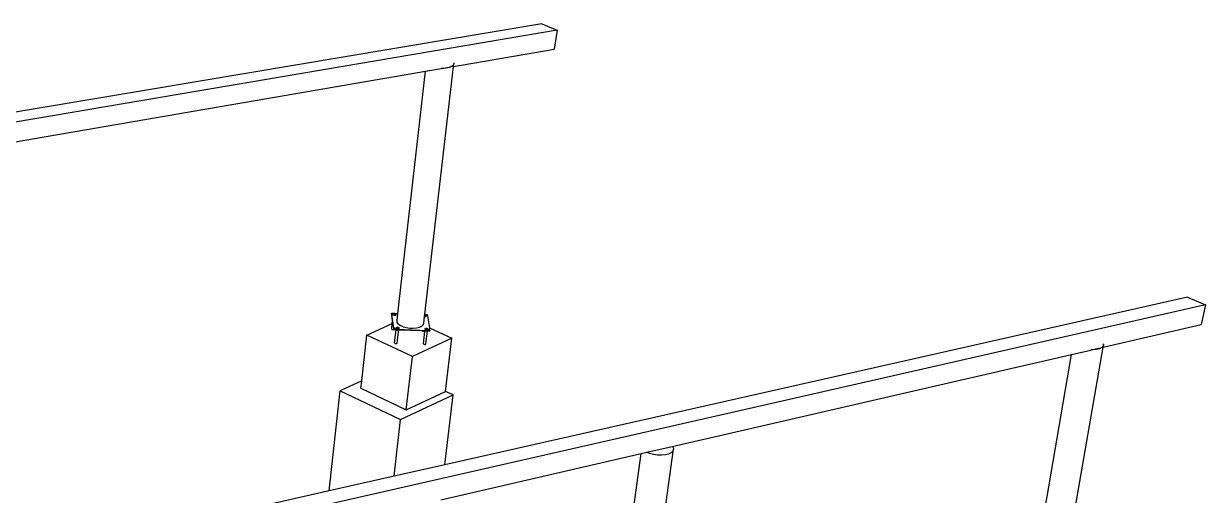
# Model space of a CAD drawing. Header units: inches. Extents: x -1925 to 2772, y -1726 to 1726.
# Drawn here: x 713 to 1583, y 542 to 889 of the extents above; entities that cross this region are included whole.
import ezdxf

# ---------------------------------------------------------------- set-up
doc = ezdxf.new("R2010")
doc.units = ezdxf.units.IN
doc.header["$MEASUREMENT"] = 0

msp = doc.modelspace()

# ---------------------------------------------------------------- linework, layer by layer
for p, q in [((1094.56, 888.72), (617.5, 808.6)), ((1094.56, 888.72), (1106.01, 883.87)), ((1106.01, 883.87), (-635.2, 589.26)), ((1106.01, 883.87), (1103.8, 870)), ((1029.74, 857.28), (1103.8, 870)), ((706.97, 801.83), (1008.97, 853.71)), ((988.67, 675.8), (1008.97, 853.71)), ((1008.54, 675.08), (1029.74, 857.28)), ((1008.97, 853.71), (1020.58, 855.7)), ((1021.29, 855.83), (1020.6, 855.85)), ((1021.29, 855.83), (1027.56, 856.9)), ((1022.06, 855.8), (1021.29, 855.83)), ((1024.55, 856.03), (1022.06, 855.8)), ((1026.71, 856.53), (1024.55, 856.03)), ((1027.56, 856.9), (1026.71, 856.53)), ((1028.4, 857.28), (1027.56, 856.9)), ((1029.52, 858.22), (1028.4, 857.28)), ((1029.74, 858.75), (1029.52, 858.22)), ((1029.97, 859.3), (1029.74, 858.75)), ((1029.74, 857.28), (1029.97, 859.3)), ((1029.87, 859.82), (1029.97, 859.3)), ((1569.94, 687.58), (1023.28, 564.44)), ((1569.94, 687.58), (1583.07, 682.02)), ((1583.07, 682.02), (-154.81, 287.55)), ((1583.07, 682.02), (1579.96, 667.49)), ((984, 675.7), (984.03, 675.97)), ((984.16, 674.64), (984, 675.7)), ((984.19, 674.91), (984.03, 675.97)), ((984.03, 675.97), (986.35, 675.88)), ((984.03, 675.97), (985.41, 675.33)), ((984.16, 674.64), (984.19, 674.91)), ((984.81, 670.32), (984.16, 674.64)), ((984.19, 674.91), (984.78, 674.92)), ((985.68, 664.96), (984.19, 674.91)), ((984.57, 668.25), (984.81, 670.32)), ((984.78, 674.92), (985.33, 675.01)), ((985.65, 664.7), (984.81, 670.32)), ((985.33, 674.94), (985.32, 674.83)), ((985.34, 674.92), (985.32, 674.82)), ((985.32, 674.82), (985.37, 674.71)), ((985.33, 675.01), (985.37, 675.02)), ((985.37, 674.98), (985.33, 674.94)), ((985.37, 674.96), (985.34, 674.92)), ((985.35, 674.83), (985.37, 674.96)), ((985.4, 674.72), (985.35, 674.83)), ((985.37, 675.02), (985.41, 675.38)), ((985.37, 674.96), (985.37, 675.02)), ((985.37, 674.71), (985.48, 674.6)), ((985.5, 674.62), (985.4, 674.72)), ((985.41, 675.38), (985.43, 675.48)), ((985.46, 675.27), (985.41, 675.38)), ((985.43, 675.48), (985.5, 675.57)), ((985.54, 675.12), (985.43, 675.05)), ((985.45, 675.05), (985.43, 675.04)), ((985.43, 675.04), (985.45, 675.05)), ((985.43, 675.02), (985.44, 675.03)), ((985.44, 675.03), (985.49, 675.06)), ((985.55, 675.11), (985.45, 675.05)), ((985.45, 675.05), (985.49, 675.06)), ((985.56, 675.17), (985.46, 675.27)), ((985.48, 674.6), (985.64, 674.51)), ((985.49, 675.06), (985.65, 675.11)), ((985.49, 675.06), (985.57, 675.11)), ((985.5, 675.57), (985.63, 675.65)), ((985.65, 674.53), (985.5, 674.62)), ((985.61, 675.14), (985.54, 675.12)), ((985.62, 675.13), (985.55, 675.11)), ((985.62, 675.13), (985.56, 675.17)), ((985.57, 675.11), (985.63, 675.13)), ((985.63, 675.13), (985.62, 675.13)), ((985.63, 675.65), (985.8, 675.71)), ((985.65, 675.11), (985.63, 675.13)), ((985.64, 674.51), (985.84, 674.44)), ((985.72, 675.08), (985.65, 675.11)), ((985.85, 674.46), (985.65, 674.53)), ((985.91, 675.01), (985.72, 675.08)), ((985.8, 675.71), (986.01, 675.74)), ((985.84, 674.44), (986.06, 674.39)), ((985.85, 674.46), (986.07, 674.41)), ((986.13, 674.96), (985.91, 675.01)), ((986.01, 675.74), (986.24, 675.75)), ((986.06, 674.39), (986.3, 674.36)), ((986.07, 674.41), (986.3, 674.39)), ((986.36, 674.94), (986.13, 674.96)), ((986.24, 675.75), (986.33, 675.74)), ((986.3, 674.39), (986.53, 674.4)), ((986.3, 674.36), (986.3, 674.39)), ((986.3, 674.38), (986.54, 674.38)), ((986.33, 675.74), (986.35, 675.88)), ((986.33, 675.74), (986.47, 675.73)), ((986.35, 675.88), (988.67, 675.8)), ((986.59, 674.94), (986.36, 674.94)), ((986.47, 675.73), (986.69, 675.68)), ((986.53, 674.4), (986.74, 674.43)), ((986.54, 674.38), (986.75, 674.42)), ((986.8, 674.98), (986.59, 674.94)), ((986.69, 675.68), (986.89, 675.61)), ((986.91, 674.49), (986.74, 674.43)), ((986.75, 674.42), (986.93, 674.48)), ((986.77, 674.76), (986.94, 674.76)), ((986.91, 675.01), (986.8, 674.98)), ((986.89, 675.61), (987.04, 675.52)), ((986.92, 675.02), (986.91, 675.01)), ((986.91, 675.01), (986.97, 674.98)), ((986.91, 674.49), (987.04, 674.57)), ((986.97, 675.03), (986.92, 675.02)), ((986.97, 674.99), (986.92, 675.02)), ((986.97, 675), (986.93, 675.02)), ((986.93, 674.48), (987.07, 674.56)), ((987.1, 675.11), (986.97, 675.03)), ((987.04, 675.52), (987.14, 675.42)), ((987.11, 674.66), (987.04, 674.57)), ((987.06, 674.75), (987.13, 674.75)), ((987.07, 674.88), (987.08, 674.87)), ((987.07, 674.56), (987.14, 674.66)), ((987.11, 674.88), (987.08, 674.91)), ((987.11, 674.86), (987.08, 674.9)), ((987.08, 674.87), (987.13, 674.77)), ((987.17, 675.21), (987.1, 675.11)), ((987.16, 674.77), (987.11, 674.88)), ((987.13, 674.82), (987.11, 674.86)), ((987.13, 674.75), (987.11, 674.66)), ((987.13, 674.82), (987.19, 675.31)), ((987.13, 674.77), (987.13, 674.82)), ((987.16, 674.76), (987.13, 674.82)), ((987.13, 674.77), (987.13, 674.75)), ((987.13, 674.75), (987.16, 674.75)), ((987.14, 675.42), (987.19, 675.31)), ((987.14, 674.66), (987.16, 674.75)), ((987.16, 674.76), (987.16, 674.77)), ((987.16, 674.75), (987.16, 674.76)), ((987.16, 674.75), (987.16, 674.76)), ((987.16, 674.75), (987.16, 674.75)), ((987.19, 675.31), (987.17, 675.21)), ((988.04, 670.26), (988.67, 675.8)), ((988.25, 669.08), (988.04, 670.26)), ((1007.77, 668.49), (1008.33, 673.33)), ((1008.33, 673.33), (1008.4, 673.87)), ((1008.43, 673.32), (1008.33, 673.33)), ((1008.68, 673.87), (1008.38, 673.73)), ((1008.4, 673.87), (1008.49, 674.67)), ((1008.5, 673.86), (1008.4, 673.87)), ((1008.66, 673.32), (1008.43, 673.32)), ((1008.44, 673.3), (1008.67, 673.31)), ((1008.49, 674.67), (1008.54, 675.08)), ((1008.49, 674.67), (1008.6, 674.66)), ((1008.73, 673.87), (1008.5, 673.86)), ((1008.54, 675.08), (1010.3, 675.02)), ((1008.6, 674.66), (1008.82, 674.61)), ((1008.66, 673.32), (1008.87, 673.36)), ((1008.67, 673.31), (1008.89, 673.34)), ((1008.93, 673.9), (1008.73, 673.87)), ((1008.82, 674.61), (1009.02, 674.54)), ((1009.04, 673.41), (1008.87, 673.36)), ((1008.89, 673.34), (1009.07, 673.4)), ((1009.04, 673.94), (1008.93, 673.9)), ((1009.02, 674.54), (1009.17, 674.45)), ((1009.07, 673.95), (1009.04, 673.94)), ((1009.04, 673.94), (1009.11, 673.9)), ((1009.17, 673.49), (1009.04, 673.41)), ((1009.11, 673.96), (1009.07, 673.95)), ((1009.13, 673.91), (1009.07, 673.95)), ((1009.07, 673.4), (1009.2, 673.49)), ((1009.08, 674.5), (1010.26, 675.04)), ((1009.24, 674.04), (1009.11, 673.96)), ((1009.11, 673.9), (1009.21, 673.8)), ((1009.24, 673.8), (1009.13, 673.91)), ((1009.17, 674.45), (1009.27, 674.34)), ((1009.24, 673.59), (1009.17, 673.49)), ((1009.2, 673.49), (1009.28, 673.58)), ((1009.21, 673.8), (1009.26, 673.69)), ((1009.31, 674.13), (1009.24, 674.04)), ((1009.26, 673.75), (1009.24, 673.8)), ((1009.26, 673.69), (1009.24, 673.59)), ((1009.26, 673.75), (1009.31, 674.14)), ((1009.29, 673.69), (1009.26, 673.75)), ((1009.26, 673.69), (1009.26, 673.75)), ((1009.27, 674.34), (1009.32, 674.24)), ((1009.28, 673.58), (1009.29, 673.69)), ((1009.32, 674.24), (1009.31, 674.14)), ((1009.31, 674.14), (1009.32, 674.24)), ((1009.31, 674.14), (1009.31, 674.14)), ((1009.31, 674.14), (1009.86, 674.02)), ((1009.31, 674.14), (1009.31, 674.13)), ((1009.86, 674.02), (1010.47, 673.96)), ((1010.3, 675.02), (1010.47, 673.96)), ((1010.47, 673.96), (1011.87, 665.15)), ((965.86, 659.74), (984.57, 668.25)), ((984.12, 664.26), (984.57, 668.25)), ((984.17, 664.15), (984.12, 664.26)), ((984.17, 664.15), (984.28, 664.05)), ((984.28, 664.05), (984.44, 663.96)), ((984.44, 663.96), (984.64, 663.88)), ((984.64, 663.88), (984.86, 663.83)), ((984.86, 663.83), (985.1, 663.81)), ((985.1, 663.81), (985.34, 663.81)), ((985.34, 663.81), (985.55, 663.85)), ((985.55, 663.85), (985.73, 663.91)), ((985.65, 664.7), (985.68, 664.96)), ((985.77, 663.93), (985.65, 664.7)), ((986.29, 664.9), (985.68, 664.96)), ((985.85, 663.89), (985.68, 664.96)), ((985.73, 663.91), (985.77, 663.93)), ((985.82, 663.63), (985.77, 663.93)), ((985.82, 663.63), (985.85, 663.89)), ((987.37, 663.57), (985.82, 663.63)), ((985.85, 663.89), (987.37, 664.58)), ((988.17, 663.81), (985.85, 663.89)), ((986.87, 664.78), (986.29, 664.9)), ((986.29, 654.1), (987.37, 663.57)), ((987.38, 664.59), (986.87, 664.78)), ((988.14, 663.54), (987.37, 663.57)), ((987.78, 664.35), (987.38, 664.59)), ((987.51, 664.8), (987.49, 664.69)), ((987.51, 664.79), (987.49, 664.68)), ((987.49, 664.68), (987.54, 664.57)), ((987.54, 664.84), (987.51, 664.8)), ((987.54, 664.82), (987.51, 664.79)), ((987.52, 664.69), (987.54, 664.82)), ((987.57, 664.58), (987.52, 664.69)), ((987.54, 664.82), (987.58, 665.24)), ((987.54, 664.57), (987.65, 664.46)), ((987.57, 664.58), (987.67, 664.48)), ((987.58, 665.24), (987.6, 665.34)), ((987.63, 665.13), (987.58, 665.24)), ((987.6, 665.34), (987.67, 665.44)), ((987.74, 665.03), (987.63, 665.13)), ((987.65, 664.46), (987.81, 664.37)), ((987.67, 665.44), (987.8, 665.52)), ((987.67, 664.48), (987.83, 664.39)), ((987.89, 664.94), (987.74, 665.03)), ((988.05, 664.09), (987.78, 664.35)), ((987.8, 665.52), (987.98, 665.58)), ((987.81, 664.37), (988.01, 664.29)), ((987.83, 664.39), (988.02, 664.32)), ((988.08, 664.87), (987.89, 664.94)), ((987.98, 665.58), (988.19, 665.61)), ((988.01, 664.29), (988.24, 664.24)), ((988.02, 664.32), (988.24, 664.27)), ((988.17, 663.81), (988.05, 664.09)), ((988.31, 664.82), (988.08, 664.87)), ((988.13, 654.04), (989.03, 661.89)), ((988.14, 663.54), (988.17, 663.81)), ((989.21, 663.5), (988.14, 663.54)), ((1009.89, 663.02), (988.17, 663.81)), ((988.19, 665.61), (988.41, 665.61)), ((988.48, 664.25), (988.24, 664.27)), ((988.24, 664.24), (988.48, 664.22)), ((989.12, 667.92), (988.25, 669.08)), ((988.39, 664.81), (988.31, 664.82)), ((988.54, 664.8), (988.39, 664.81)), ((988.39, 664.81), (988.42, 664.64)), ((988.41, 665.61), (988.65, 665.59)), ((988.53, 664.71), (988.41, 664.66)), ((988.52, 664.64), (988.42, 664.64)), ((988.48, 664.25), (988.42, 664.64)), ((988.48, 664.25), (988.7, 664.26)), ((988.48, 664.24), (988.71, 664.24)), ((988.48, 664.22), (988.72, 664.23)), ((988.77, 664.8), (988.54, 664.8)), ((988.65, 665.59), (988.87, 665.54)), ((988.7, 664.26), (988.91, 664.29)), ((988.71, 664.24), (988.93, 664.28)), ((988.72, 664.23), (988.93, 664.26)), ((988.98, 664.83), (988.77, 664.8)), ((988.87, 665.54), (989.06, 665.47)), ((988.91, 664.29), (989.09, 664.35)), ((988.93, 664.28), (989.11, 664.34)), ((988.93, 664.26), (989.11, 664.32)), ((989.15, 664.89), (988.98, 664.83)), ((989.03, 661.89), (989.02, 661.89)), ((989.03, 661.89), (989.21, 663.5)), ((989.03, 661.89), (989.03, 661.89)), ((989.06, 665.47), (989.22, 665.38)), ((989.22, 664.43), (989.09, 664.35)), ((989.11, 664.34), (989.24, 664.42)), ((989.11, 664.32), (989.25, 664.4)), ((989.12, 667.92), (990.59, 666.86)), ((989.3, 664.61), (989.12, 664.62)), ((989.14, 664.84), (989.15, 664.84)), ((989.28, 664.97), (989.15, 664.89)), ((989.18, 664.84), (989.15, 664.86)), ((989.15, 664.84), (989.26, 664.73)), ((989.29, 664.74), (989.18, 664.84)), ((1006.59, 662.88), (989.21, 663.5)), ((989.22, 665.38), (989.32, 665.28)), ((989.29, 664.52), (989.22, 664.43)), ((989.24, 664.42), (989.32, 664.52)), ((989.25, 664.4), (989.32, 664.5)), ((989.26, 664.73), (989.3, 664.63)), ((989.35, 665.07), (989.28, 664.97)), ((989.34, 664.63), (989.29, 664.74)), ((989.3, 664.61), (989.29, 664.52)), ((989.3, 664.63), (989.37, 665.17)), ((989.3, 664.63), (989.3, 664.61)), ((989.3, 664.61), (989.34, 664.61)), ((989.32, 665.28), (989.37, 665.17)), ((989.32, 664.5), (989.34, 664.61)), ((989.32, 664.52), (989.33, 664.61)), ((989.33, 664.61), (989.34, 664.62)), ((989.34, 664.62), (989.34, 664.63)), ((989.37, 665.17), (989.35, 665.07)), ((992.56, 665.97), (990.59, 666.86)), ((992.56, 665.97), (994.89, 665.31)), ((994.89, 665.31), (997.43, 664.93)), ((997.43, 664.93), (1000, 664.85)), ((1000, 664.85), (1002.43, 665.08)), ((1002.43, 665.08), (1004.55, 665.6)), ((1004.55, 665.6), (1006.22, 666.38)), ((1006.22, 666.38), (1007.31, 667.37)), ((1006.59, 662.88), (1006.74, 662.82)), ((1007.79, 662.83), (1006.59, 662.88)), ((1006.74, 662.82), (1006.97, 662.77)), ((1006.97, 662.77), (1007.21, 662.75)), ((1007.21, 662.75), (1007.44, 662.75)), ((1007.31, 667.37), (1007.77, 668.49)), ((1007.44, 662.75), (1007.66, 662.79)), ((1007.51, 653.42), (1008.6, 662.8)), ((1007.66, 662.79), (1007.79, 662.83)), ((1008.6, 662.8), (1007.79, 662.83)), ((1009.86, 662.76), (1008.6, 662.8)), ((1008.74, 663.99), (1008.79, 663.88)), ((1008.77, 664.09), (1008.76, 663.98)), ((1008.85, 664.19), (1008.77, 664.09)), ((1008.79, 663.98), (1008.85, 664.52)), ((1008.79, 663.98), (1008.8, 664.08)), ((1008.84, 663.87), (1008.79, 663.98)), ((1008.79, 663.88), (1008.9, 663.78)), ((1008.8, 664.08), (1008.87, 664.17)), ((1008.84, 663.87), (1008.94, 663.77)), ((1008.85, 664.52), (1008.87, 664.63)), ((1008.9, 664.42), (1008.85, 664.52)), ((1008.88, 664.2), (1008.85, 664.19)), ((1008.87, 664.63), (1008.94, 664.72)), ((1009.01, 664.31), (1008.9, 664.42)), ((1008.9, 663.78), (1009.06, 663.68)), ((1008.94, 664.72), (1009.07, 664.8)), ((1008.94, 663.77), (1009.1, 663.68)), ((1009.16, 664.22), (1009.01, 664.31)), ((1009.06, 663.68), (1009.26, 663.61)), ((1009.07, 664.8), (1009.24, 664.86)), ((1009.1, 663.68), (1009.29, 663.61)), ((1009.36, 664.15), (1009.16, 664.22)), ((1009.24, 664.86), (1009.45, 664.9)), ((1009.26, 663.61), (1009.49, 663.56)), ((1009.29, 663.61), (1009.51, 663.56)), ((1009.35, 653.35), (1010.45, 662.74)), ((1009.58, 664.1), (1009.36, 664.15)), ((1009.45, 664.9), (1009.68, 664.9)), ((1009.49, 663.56), (1009.73, 663.53)), ((1009.51, 663.56), (1009.75, 663.54)), ((1009.81, 664.08), (1009.58, 664.1)), ((1009.68, 664.9), (1009.91, 664.88)), ((1009.73, 663.53), (1009.75, 663.54)), ((1009.97, 663.54), (1009.75, 663.54)), ((1009.75, 663.52), (1009.99, 663.53)), ((1010.04, 664.09), (1009.81, 664.08)), ((1009.86, 662.76), (1009.89, 663.02)), ((1010.45, 662.74), (1009.86, 662.76)), ((1009.93, 663.3), (1009.89, 663.02)), ((1012.22, 662.94), (1009.89, 663.02)), ((1009.91, 664.88), (1010.14, 664.83)), ((1010.12, 663.55), (1009.93, 663.3)), ((1009.97, 663.54), (1010.16, 663.57)), ((1009.99, 663.53), (1010.2, 663.56)), ((1010.25, 664.12), (1010.04, 664.09)), ((1010.16, 663.57), (1010.12, 663.55)), ((1010.14, 664.83), (1010.33, 664.76)), ((1010.16, 663.57), (1010.18, 663.57)), ((1010.18, 663.57), (1010.36, 663.63)), ((1010.37, 663.7), (1010.19, 663.59)), ((1010.2, 663.56), (1010.38, 663.62)), ((1010.39, 663.91), (1010.22, 663.91)), ((1010.36, 664.16), (1010.25, 664.12)), ((1010.33, 664.76), (1010.49, 664.67)), ((1010.39, 664.17), (1010.36, 664.16)), ((1010.36, 664.16), (1010.42, 664.13)), ((1010.36, 663.63), (1010.49, 663.71)), ((1010.42, 664.15), (1010.38, 664.17)), ((1010.38, 663.62), (1010.52, 663.7)), ((1010.42, 664.18), (1010.39, 664.17)), ((1010.42, 664.15), (1010.39, 664.17)), ((1010.42, 664.18), (1010.49, 664.22)), ((1012.19, 662.67), (1010.45, 662.74)), ((1010.49, 664.67), (1010.59, 664.57)), ((1010.55, 664.26), (1010.49, 664.22)), ((1010.54, 663.78), (1010.49, 663.77)), ((1010.49, 663.71), (1010.54, 663.78)), ((1010.5, 663.73), (1010.49, 663.74)), ((1010.49, 663.71), (1010.5, 663.72)), ((1010.5, 663.72), (1010.55, 663.79)), ((1010.51, 663.73), (1010.5, 663.73)), ((1010.57, 663.9), (1010.51, 663.9)), ((1010.53, 663.72), (1010.51, 663.73)), ((1010.52, 664.02), (1010.53, 664.02)), ((1010.52, 663.7), (1010.53, 663.72)), ((1010.54, 664.04), (1010.53, 664.05)), ((1010.56, 664.02), (1010.53, 664.05)), ((1010.53, 664.02), (1010.57, 663.91)), ((1010.53, 663.72), (1010.59, 663.8)), ((1012.22, 662.94), (1010.53, 663.72)), ((1010.58, 663.95), (1010.54, 664.04)), ((1010.56, 663.81), (1010.54, 663.78)), ((1010.55, 663.79), (1010.54, 663.78)), ((1010.62, 664.35), (1010.55, 664.26)), ((1010.91, 663.91), (1010.55, 663.79)), ((1010.55, 663.79), (1010.57, 663.82)), ((1010.61, 663.91), (1010.56, 664.02)), ((1010.57, 663.9), (1010.56, 663.81)), ((1010.57, 663.91), (1010.58, 663.95)), ((1010.57, 663.82), (1010.59, 663.93)), ((1010.57, 663.91), (1010.57, 663.9)), ((1010.58, 663.95), (1010.64, 664.46)), ((1010.59, 663.93), (1010.58, 663.95)), ((1010.59, 664.57), (1010.64, 664.46)), ((1010.59, 663.8), (1010.6, 663.9)), ((1010.6, 663.9), (1010.61, 663.91)), ((1010.6, 663.9), (1010.6, 663.9)), ((1010.64, 664.46), (1010.62, 664.35)), ((1011.46, 663.99), (1010.91, 663.91)), ((1012.05, 664.01), (1011.46, 663.99)), ((1011.87, 665.15), (1028.47, 657.48)), ((1011.87, 665.15), (1012.05, 664.01)), ((1012.05, 664.01), (1012.22, 662.94)), ((1012.19, 662.67), (1012.22, 662.94)), ((1507.8, 650.9), (1579.96, 667.49)), ((962.11, 626.16), (965.86, 659.74)), ((999.38, 644.13), (965.86, 659.74)), ((986.33, 653.99), (986.29, 654.1)), ((986.33, 653.99), (986.44, 653.89)), ((986.44, 653.89), (986.6, 653.79)), ((986.6, 653.79), (986.8, 653.72)), ((986.8, 653.72), (987.03, 653.67)), ((987.03, 653.67), (987.27, 653.64)), ((987.27, 653.64), (987.51, 653.65)), ((987.51, 653.65), (987.72, 653.68)), ((987.72, 653.68), (987.9, 653.75)), ((987.9, 653.75), (988.04, 653.83)), ((988.04, 653.83), (988.11, 653.93)), ((988.11, 653.93), (988.13, 654.04)), ((988.13, 654.04), (988.13, 654.04)), ((1028.47, 657.48), (999.38, 644.13)), ((1007.56, 653.3), (1007.51, 653.42)), ((1007.56, 653.3), (1007.67, 653.2)), ((1007.67, 653.2), (1007.83, 653.1)), ((1007.83, 653.1), (1008.03, 653.03)), ((1008.03, 653.03), (1008.26, 652.98)), ((1008.26, 652.98), (1008.5, 652.96)), ((1008.5, 652.96), (1008.73, 652.96)), ((1008.73, 652.96), (1008.95, 653)), ((1008.95, 653), (1009.13, 653.06)), ((1009.13, 653.06), (1009.2, 653.1)), ((1009.2, 653.1), (1009.26, 653.14)), ((1009.26, 653.14), (1009.34, 653.24)), ((1009.34, 653.24), (1009.35, 653.35)), ((1023.83, 618.45), (1028.47, 657.48)), ((1507.8, 650.9), (1508.15, 652.92)), ((1508.15, 652.92), (1507.85, 651.68)), ((1507.95, 653.52), (1508.15, 652.92)), ((994.85, 604.99), (999.38, 644.13)), ((1190.63, 577.99), (1484.64, 645.58)), ((1453.06, 461.88), (1484.64, 645.58)), ((1474.68, 461.05), (1507.8, 650.9)), ((1484.64, 645.58), (1498.69, 648.81)), ((1499.26, 648.94), (1498.72, 648.96)), ((1499.26, 648.94), (1506.93, 650.7)), ((1500.3, 648.91), (1499.26, 648.94)), ((1502.92, 649.16), (1500.3, 648.91)), ((1505.14, 649.74), (1502.92, 649.16)), ((1506.83, 650.6), (1505.14, 649.74)), ((1506.93, 650.7), (1506.83, 650.6)), ((1507.57, 651.39), (1506.93, 650.7)), ((1507.85, 651.68), (1507.57, 651.39)), ((938.18, 545.27), (946.27, 618.89)), ((962.11, 626.16), (946.27, 618.89)), ((946.27, 618.89), (990.73, 597.84)), ((961.51, 620.74), (962.11, 626.16)), ((961.51, 620.74), (994.85, 604.99)), ((994.85, 604.99), (1023.83, 618.45)), ((1029.42, 615.83), (1023.83, 618.45)), ((990.73, 597.84), (1029.42, 615.83)), ((1023.28, 564.44), (1029.42, 615.83)), ((985.91, 556.02), (990.73, 597.84)), ((1146.95, 255.32), (1191.53, 575.85)), ((1172.05, 573.71), (1190.63, 577.99)), ((1191.08, 574.51), (1189.87, 573.33)), ((1190.63, 577.99), (1191.2, 577.27)), ((1191.53, 575.85), (1191.08, 574.51)), ((1191.2, 577.27), (1191.53, 575.85)), ((1020.21, 538.81), (1167.73, 572.72)), ((1125.92, 266.1), (1167.73, 572.72)), ((1167.73, 572.72), (1172.05, 573.71)), ((1174, 572.83), (1172.05, 573.71)), ((1176.76, 572.04), (1174, 572.83)), ((1179.74, 571.58), (1176.76, 572.04)), ((1182.75, 571.49), (1179.74, 571.58)), ((1185.56, 571.76), (1182.75, 571.49)), ((1187.99, 572.39), (1185.56, 571.76)), ((1189.87, 573.33), (1187.99, 572.39)), ((1023.28, 564.44), (985.91, 556.02)), ((985.91, 556.02), (938.18, 545.27)), ((938.18, 545.27), (690.38, 489.46))]:
    msp.add_line(p, q)

doc.saveas('drawing.dxf')
